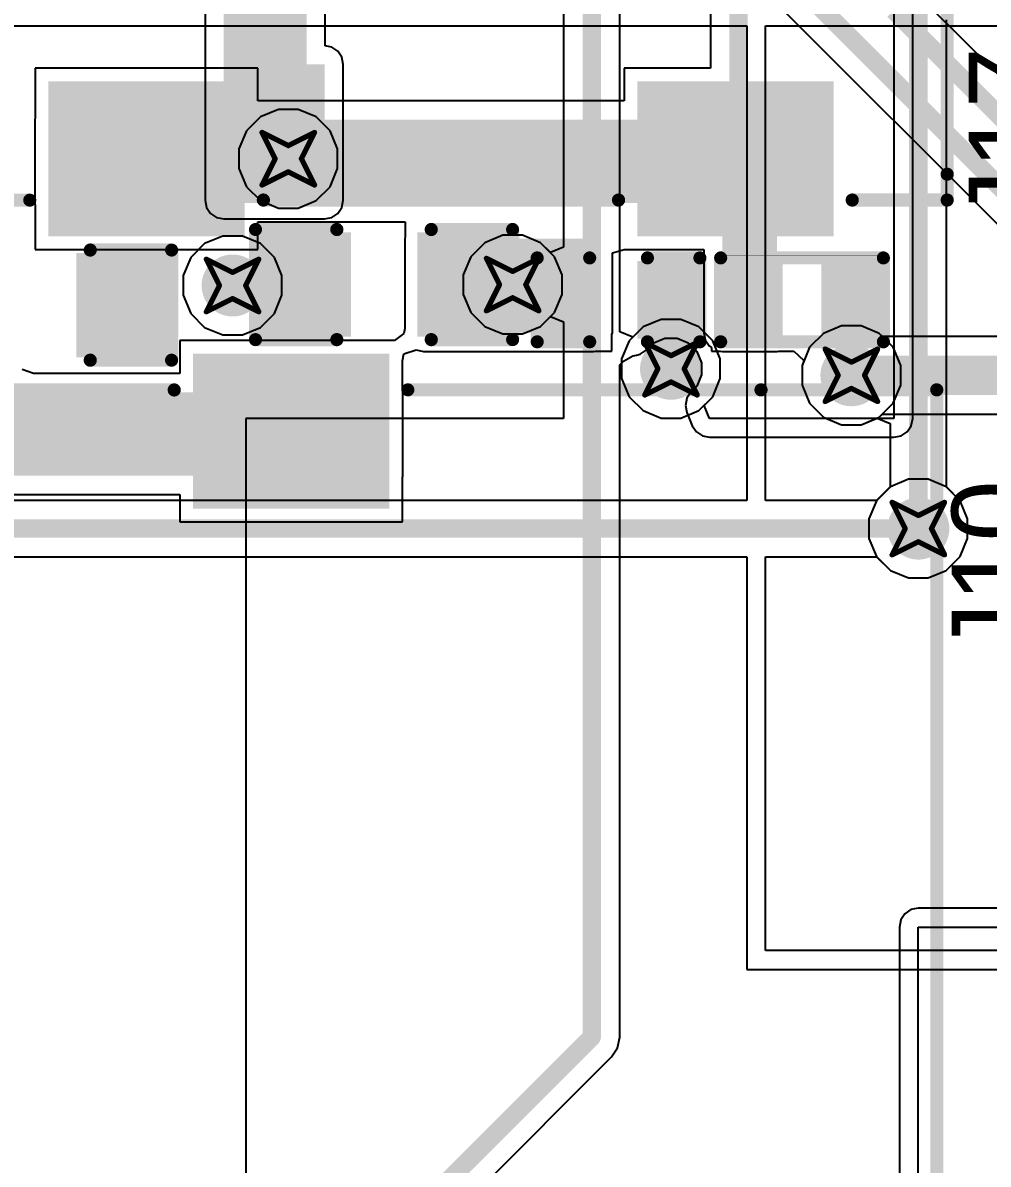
# Model space of a CAD drawing. Header units: inches. Extents: x -3 to 289, y -11 to 89.
# Drawn here: x 51.33 to 60.68, y 8.14 to 19.19 of the extents above; entities that cross this region are included whole.
import ezdxf

# ---------------------------------------------------------------- set-up
doc = ezdxf.new("R2010")
doc.units = ezdxf.units.IN
for name, color, linetype in [('Bottom Layer', 5, 'Continuous'), ('Drill Drawing', 1, 'Continuous'), ('Layer 1', 16, 'Continuous'), ('Layer 2', 76, 'Continuous'), ('Top Layer', 1, 'Continuous'), ('Top Overlay', 2, 'Continuous'), ('Top Paste', 8, 'Continuous'), ('Top Solder', 216, 'Continuous'), ('Via Holes', 16, 'Continuous')]:
    doc.layers.add(name, color=color, linetype=linetype)
doc.styles.add('Arial', font='', dxfattribs={"height": 0.2})
doc.styles.get('Arial').set_extended_font_data('Arial')

# ---------------------------------------------------------------- blocks, each defined once
blk = doc.blocks.new('693071010811_2')
at = {"layer": 'Top Layer'}
for points in [[(-5.875, 7.725), (-4.075, 7.725), (-4.075, 6.325), (-5.875, 6.325)], [(-0.175, 7.725), (1.625, 7.725), (1.625, 6.325), (-0.175, 6.325)]]:
    blk.add_hatch(color=1, dxfattribs=at).paths.add_polyline_path(points)
at = {"layer": 'Top Paste'}
for points in [[(-5.875, 7.725), (-4.075, 7.725), (-4.075, 6.325), (-5.875, 6.325)], [(-0.175, 7.725), (1.625, 7.725), (1.625, 6.325), (-0.175, 6.325)]]:
    blk.add_hatch(color=8, dxfattribs=at).paths.add_polyline_path(points)
at = {"layer": 'Top Solder'}
for points in [[(-5.925, 7.775), (-4.025, 7.775), (-4.025, 6.275), (-5.925, 6.275)], [(-0.225, 7.775), (1.675, 7.775), (1.675, 6.275), (-0.225, 6.275)]]:
    blk.add_hatch(color=216, dxfattribs=at).paths.add_polyline_path(points)
at = {"layer": 'Top Overlay'}
for points in [[(-7.025, 7.425, 0.127, 0.127, 0), (-7.025, 7.175, 0.127, 0.127, 0)], [(-6.106, 7.425, 0.127, 0.127, 0), (-7.025, 7.425, 0.127, 0.127, 0)], [(-0.406, 7.425, 0.127, 0.127, 0), (-3.844, 7.425, 0.127, 0.127, 0)], [(5.274, 7.426, 0.127, 0.127, 0), (1.855, 7.426, 0.127, 0.127, 0)], [(-7.025, 7.175, 0.127, 0.127, 0), (-7.025, -4.944, 0.127, 0.127, 0)]]:
    blk.add_lwpolyline(points, format="xyseb", dxfattribs=at)
for points in [[(-7.057, 7.425, 0.0635, 0.0635, 1), (-6.993, 7.425, 0.0635, 0.0635, 1)], [(-7.057, 7.425, 0.0635, 0.0635, 1), (-6.993, 7.425, 0.0635, 0.0635, 1)], [(-6.138, 7.425, 0.0635, 0.0635, 1), (-6.074, 7.425, 0.0635, 0.0635, 1)], [(-3.876, 7.425, 0.0635, 0.0635, 1), (-3.812, 7.425, 0.0635, 0.0635, 1)], [(-0.438, 7.425, 0.0635, 0.0635, 1), (-0.374, 7.425, 0.0635, 0.0635, 1)], [(1.824, 7.426, 0.0635, 0.0635, 1), (1.887, 7.426, 0.0635, 0.0635, 1)], [(-7.057, 7.175, 0.0635, 0.0635, 1), (-6.993, 7.175, 0.0635, 0.0635, 1)], [(-7.057, 7.175, 0.0635, 0.0635, 1), (-6.993, 7.175, 0.0635, 0.0635, 1)]]:
    blk.add_lwpolyline(points, format="xyseb", close=True, dxfattribs=at)
blk = doc.blocks.new('R___0402_18')
at = {"layer": 'Top Layer'}
for points in [[(-0.699, -0.318), (-0.699, 0.318), (-0.241, 0.318), (-0.241, -0.318)], [(0.241, -0.318), (0.241, 0.318), (0.699, 0.318), (0.699, -0.318)]]:
    blk.add_hatch(color=1, dxfattribs=at).paths.add_polyline_path(points)
at = {"layer": 'Top Paste'}
for points in [[(-0.699, -0.318), (-0.699, 0.318), (-0.241, 0.318), (-0.241, -0.318)], [(0.241, -0.318), (0.241, 0.318), (0.699, 0.318), (0.699, -0.318)]]:
    blk.add_hatch(color=8, dxfattribs=at).paths.add_polyline_path(points)
at = {"layer": 'Top Solder'}
for points in [[(-0.754, -0.373), (-0.754, 0.373), (-0.186, 0.373), (-0.186, -0.373)], [(0.186, -0.373), (0.186, 0.373), (0.754, 0.373), (0.754, -0.373)]]:
    blk.add_hatch(color=216, dxfattribs=at).paths.add_polyline_path(points)
at = {"layer": 'Top Overlay'}
for points in [[(-0.787, 0.406, 0.127, 0.127, 0), (-0.787, -0.406, 0.127, 0.127, 0)], [(0.787, 0.406, 0.127, 0.127, 0), (-0.787, 0.406, 0.127, 0.127, 0)], [(0.787, 0.406, 0.127, 0.127, 0), (0.787, -0.406, 0.127, 0.127, 0)], [(0.787, -0.406, 0.127, 0.127, 0), (-0.787, -0.406, 0.127, 0.127, 0)], [(0.813, -0.432, 0.00323, 0.00323, 0), (-0.813, -0.432, 0.00323, 0.00323, 0)]]:
    blk.add_lwpolyline(points, format="xyseb", dxfattribs=at)
for points in [[(-0.819, 0.406, 0.0635, 0.0635, 1), (-0.756, 0.406, 0.0635, 0.0635, 1)], [(-0.819, 0.406, 0.0635, 0.0635, 1), (-0.756, 0.406, 0.0635, 0.0635, 1)], [(0.756, 0.406, 0.0635, 0.0635, 1), (0.819, 0.406, 0.0635, 0.0635, 1)], [(0.756, 0.406, 0.0635, 0.0635, 1), (0.819, 0.406, 0.0635, 0.0635, 1)], [(-0.819, -0.406, 0.0635, 0.0635, 1), (-0.756, -0.406, 0.0635, 0.0635, 1)], [(-0.819, -0.406, 0.0635, 0.0635, 1), (-0.756, -0.406, 0.0635, 0.0635, 1)], [(-0.814, -0.432, 0.00161, 0.00161, 1), (-0.812, -0.432, 0.00161, 0.00161, 1)], [(0.756, -0.406, 0.0635, 0.0635, 1), (0.819, -0.406, 0.0635, 0.0635, 1)], [(0.756, -0.406, 0.0635, 0.0635, 1), (0.819, -0.406, 0.0635, 0.0635, 1)], [(0.812, -0.432, 0.00161, 0.00161, 1), (0.814, -0.432, 0.00161, 0.00161, 1)]]:
    blk.add_lwpolyline(points, format="xyseb", close=True, dxfattribs=at)
blk = doc.blocks.new('693071010811_81')
at = {"layer": 'Top Layer'}
blk.add_hatch(color=1, dxfattribs=at).paths.add_polyline_path([(-0.175, 7.725), (1.625, 7.725), (1.625, 6.325), (-0.175, 6.325)])
at = {"layer": 'Top Paste'}
blk.add_hatch(color=8, dxfattribs=at).paths.add_polyline_path([(-0.175, 7.725), (1.625, 7.725), (1.625, 6.325), (-0.175, 6.325)])
at = {"layer": 'Top Solder'}
blk.add_hatch(color=216, dxfattribs=at).paths.add_polyline_path([(-0.225, 7.775), (1.675, 7.775), (1.675, 6.275), (-0.225, 6.275)])
at = {"layer": 'Top Overlay'}
for points in [[(-3.844, 7.425, 0.127, 0.127, 0), (-0.406, 7.425, 0.127, 0.127, 0)], [(1.855, 7.426, 0.127, 0.127, 0), (5.274, 7.426, 0.127, 0.127, 0)], [(5.274, 7.426, 0.127, 0.127, 0), (6.975, 7.426, 0.127, 0.127, 0)], [(6.975, -5.844, 0.127, 0.127, 0), (6.975, 7.426, 0.127, 0.127, 0)]]:
    blk.add_lwpolyline(points, format="xyseb", dxfattribs=at)
for points in [[(-0.438, 7.425, 0.0635, 0.0635, 1), (-0.374, 7.425, 0.0635, 0.0635, 1)], [(1.824, 7.426, 0.0635, 0.0635, 1), (1.887, 7.426, 0.0635, 0.0635, 1)], [(5.242, 7.426, 0.0635, 0.0635, 1), (5.306, 7.426, 0.0635, 0.0635, 1)], [(5.242, 7.426, 0.0635, 0.0635, 1), (5.306, 7.426, 0.0635, 0.0635, 1)], [(6.943, 7.426, 0.0635, 0.0635, 1), (7.007, 7.426, 0.0635, 0.0635, 1)], [(6.943, 7.426, 0.0635, 0.0635, 1), (7.007, 7.426, 0.0635, 0.0635, 1)]]:
    blk.add_lwpolyline(points, format="xyseb", close=True, dxfattribs=at)
blk = doc.blocks.new('C___0603_95')
at = {"layer": 'Top Layer'}
for points in [[(-0.381, 0.445), (-0.381, -0.445), (-1.143, -0.445), (-1.143, 0.445)], [(1.143, 0.445), (1.143, -0.445), (0.381, -0.445), (0.381, 0.445)]]:
    blk.add_hatch(color=1, dxfattribs=at).paths.add_polyline_path(points)
at = {"layer": 'Top Paste'}
for points in [[(-0.381, 0.445), (-0.381, -0.445), (-1.143, -0.445), (-1.143, 0.445)], [(1.143, 0.445), (1.143, -0.445), (0.381, -0.445), (0.381, 0.445)]]:
    blk.add_hatch(color=8, dxfattribs=at).paths.add_polyline_path(points)
at = {"layer": 'Top Solder'}
for points in [[(-0.321, 0.504), (-0.321, -0.504), (-1.203, -0.504), (-1.203, 0.504)], [(1.203, 0.504), (1.203, -0.504), (0.321, -0.504), (0.321, 0.504)]]:
    blk.add_hatch(color=216, dxfattribs=at).paths.add_polyline_path(points)
at = {"layer": 'Top Overlay'}
for points in [[(-1.245, -0.533, 0.127, 0.127, 0), (-1.245, 0.533, 0.127, 0.127, 0)], [(-1.245, 0.533, 0.127, 0.127, 0), (-0.457, 0.533, 0.127, 0.127, 0)], [(0.457, 0.533, 0.127, 0.127, 0), (1.245, 0.533, 0.127, 0.127, 0)], [(1.245, -0.533, 0.127, 0.127, 0), (1.245, 0.533, 0.127, 0.127, 0)], [(-1.245, -0.533, 0.127, 0.127, 0), (-0.457, -0.533, 0.127, 0.127, 0)], [(0.457, -0.533, 0.127, 0.127, 0), (1.245, -0.533, 0.127, 0.127, 0)]]:
    blk.add_lwpolyline(points, format="xyseb", dxfattribs=at)
for points in [[(-1.276, 0.533, 0.0635, 0.0635, 1), (-1.213, 0.533, 0.0635, 0.0635, 1)], [(-1.276, 0.533, 0.0635, 0.0635, 1), (-1.213, 0.533, 0.0635, 0.0635, 1)], [(-0.489, 0.533, 0.0635, 0.0635, 1), (-0.425, 0.533, 0.0635, 0.0635, 1)], [(0.425, 0.533, 0.0635, 0.0635, 1), (0.489, 0.533, 0.0635, 0.0635, 1)], [(1.213, 0.533, 0.0635, 0.0635, 1), (1.276, 0.533, 0.0635, 0.0635, 1)], [(1.213, 0.533, 0.0635, 0.0635, 1), (1.276, 0.533, 0.0635, 0.0635, 1)], [(-1.276, -0.533, 0.0635, 0.0635, 1), (-1.213, -0.533, 0.0635, 0.0635, 1)], [(-1.276, -0.533, 0.0635, 0.0635, 1), (-1.213, -0.533, 0.0635, 0.0635, 1)], [(-0.489, -0.533, 0.0635, 0.0635, 1), (-0.425, -0.533, 0.0635, 0.0635, 1)], [(0.425, -0.533, 0.0635, 0.0635, 1), (0.489, -0.533, 0.0635, 0.0635, 1)], [(1.213, -0.533, 0.0635, 0.0635, 1), (1.276, -0.533, 0.0635, 0.0635, 1)], [(1.213, -0.533, 0.0635, 0.0635, 1), (1.276, -0.533, 0.0635, 0.0635, 1)]]:
    blk.add_lwpolyline(points, format="xyseb", close=True, dxfattribs=at)
blk = doc.blocks.new('____0402_97')
at = {"layer": 'Top Layer'}
for points in [[(-0.699, -0.318), (-0.699, 0.318), (-0.241, 0.318), (-0.241, -0.318)], [(0.241, -0.318), (0.241, 0.318), (0.699, 0.318), (0.699, -0.318)]]:
    blk.add_hatch(color=1, dxfattribs=at).paths.add_polyline_path(points)
at = {"layer": 'Top Paste'}
for points in [[(-0.699, -0.318), (-0.699, 0.318), (-0.241, 0.318), (-0.241, -0.318)], [(0.241, -0.318), (0.241, 0.318), (0.699, 0.318), (0.699, -0.318)]]:
    blk.add_hatch(color=8, dxfattribs=at).paths.add_polyline_path(points)
at = {"layer": 'Top Solder'}
for points in [[(-0.758, -0.377), (-0.758, 0.377), (-0.181, 0.377), (-0.181, -0.377)], [(0.181, -0.377), (0.181, 0.377), (0.758, 0.377), (0.758, -0.377)]]:
    blk.add_hatch(color=216, dxfattribs=at).paths.add_polyline_path(points)
at = {"layer": 'Top Overlay'}
for points in [[(-0.787, 0.406, 0.127, 0.127, 0), (-0.787, -0.406, 0.127, 0.127, 0)], [(-0.279, 0.406, 0.127, 0.127, 0), (-0.787, 0.406, 0.127, 0.127, 0)], [(0.787, 0.406, 0.127, 0.127, 0), (0.279, 0.406, 0.127, 0.127, 0)], [(0.787, 0.406, 0.127, 0.127, 0), (0.787, -0.406, 0.127, 0.127, 0)], [(-0.279, -0.406, 0.127, 0.127, 0), (-0.787, -0.406, 0.127, 0.127, 0)], [(0.787, -0.406, 0.127, 0.127, 0), (0.279, -0.406, 0.127, 0.127, 0)]]:
    blk.add_lwpolyline(points, format="xyseb", dxfattribs=at)
for points in [[(-0.819, 0.406, 0.0635, 0.0635, 1), (-0.756, 0.406, 0.0635, 0.0635, 1)], [(-0.819, 0.406, 0.0635, 0.0635, 1), (-0.756, 0.406, 0.0635, 0.0635, 1)], [(-0.311, 0.406, 0.0635, 0.0635, 1), (-0.248, 0.406, 0.0635, 0.0635, 1)], [(0.248, 0.406, 0.0635, 0.0635, 1), (0.311, 0.406, 0.0635, 0.0635, 1)], [(0.756, 0.406, 0.0635, 0.0635, 1), (0.819, 0.406, 0.0635, 0.0635, 1)], [(0.756, 0.406, 0.0635, 0.0635, 1), (0.819, 0.406, 0.0635, 0.0635, 1)], [(-0.819, -0.406, 0.0635, 0.0635, 1), (-0.756, -0.406, 0.0635, 0.0635, 1)], [(-0.819, -0.406, 0.0635, 0.0635, 1), (-0.756, -0.406, 0.0635, 0.0635, 1)], [(-0.311, -0.406, 0.0635, 0.0635, 1), (-0.248, -0.406, 0.0635, 0.0635, 1)], [(0.248, -0.406, 0.0635, 0.0635, 1), (0.311, -0.406, 0.0635, 0.0635, 1)], [(0.756, -0.406, 0.0635, 0.0635, 1), (0.819, -0.406, 0.0635, 0.0635, 1)], [(0.756, -0.406, 0.0635, 0.0635, 1), (0.819, -0.406, 0.0635, 0.0635, 1)]]:
    blk.add_lwpolyline(points, format="xyseb", close=True, dxfattribs=at)
blk = doc.blocks.new('C___0603_110')
at = {"layer": 'Top Layer'}
for points in [[(-0.381, 0.445), (-0.381, -0.445), (-1.143, -0.445), (-1.143, 0.445)], [(1.143, 0.445), (1.143, -0.445), (0.381, -0.445), (0.381, 0.445)]]:
    blk.add_hatch(color=1, dxfattribs=at).paths.add_polyline_path(points)
at = {"layer": 'Top Paste'}
for points in [[(-0.381, 0.445), (-0.381, -0.445), (-1.143, -0.445), (-1.143, 0.445)], [(1.143, 0.445), (1.143, -0.445), (0.381, -0.445), (0.381, 0.445)]]:
    blk.add_hatch(color=8, dxfattribs=at).paths.add_polyline_path(points)
at = {"layer": 'Top Solder'}
for points in [[(-0.321, 0.504), (-0.321, -0.504), (-1.203, -0.504), (-1.203, 0.504)], [(1.203, 0.504), (1.203, -0.504), (0.321, -0.504), (0.321, 0.504)]]:
    blk.add_hatch(color=216, dxfattribs=at).paths.add_polyline_path(points)
at = {"layer": 'Top Overlay'}
for points in [[(-1.245, 0.533, 0.127, 0.127, 0), (-1.245, -0.533, 0.127, 0.127, 0)], [(-0.457, 0.533, 0.127, 0.127, 0), (-1.245, 0.533, 0.127, 0.127, 0)], [(1.245, 0.533, 0.127, 0.127, 0), (0.457, 0.533, 0.127, 0.127, 0)], [(1.245, 0.533, 0.127, 0.127, 0), (1.245, -0.533, 0.127, 0.127, 0)], [(-0.457, -0.533, 0.127, 0.127, 0), (-1.245, -0.533, 0.127, 0.127, 0)], [(1.245, -0.533, 0.127, 0.127, 0), (0.457, -0.533, 0.127, 0.127, 0)]]:
    blk.add_lwpolyline(points, format="xyseb", dxfattribs=at)
for points in [[(-1.276, 0.533, 0.0635, 0.0635, 1), (-1.213, 0.533, 0.0635, 0.0635, 1)], [(-1.276, 0.533, 0.0635, 0.0635, 1), (-1.213, 0.533, 0.0635, 0.0635, 1)], [(-0.489, 0.533, 0.0635, 0.0635, 1), (-0.425, 0.533, 0.0635, 0.0635, 1)], [(0.425, 0.533, 0.0635, 0.0635, 1), (0.489, 0.533, 0.0635, 0.0635, 1)], [(1.213, 0.533, 0.0635, 0.0635, 1), (1.276, 0.533, 0.0635, 0.0635, 1)], [(1.213, 0.533, 0.0635, 0.0635, 1), (1.276, 0.533, 0.0635, 0.0635, 1)], [(-1.276, -0.533, 0.0635, 0.0635, 1), (-1.213, -0.533, 0.0635, 0.0635, 1)], [(-1.276, -0.533, 0.0635, 0.0635, 1), (-1.213, -0.533, 0.0635, 0.0635, 1)], [(-0.489, -0.533, 0.0635, 0.0635, 1), (-0.425, -0.533, 0.0635, 0.0635, 1)], [(0.425, -0.533, 0.0635, 0.0635, 1), (0.489, -0.533, 0.0635, 0.0635, 1)], [(1.213, -0.533, 0.0635, 0.0635, 1), (1.276, -0.533, 0.0635, 0.0635, 1)], [(1.213, -0.533, 0.0635, 0.0635, 1), (1.276, -0.533, 0.0635, 0.0635, 1)]]:
    blk.add_lwpolyline(points, format="xyseb", close=True, dxfattribs=at)

msp = doc.modelspace()

# ---------------------------------------------------------------- hatches: boundary and pattern name
at = {"layer": 'Bottom Layer'}
h = msp.add_hatch(color=5, dxfattribs=at)
edge = h.paths.add_edge_path()
edge.add_arc((53.901, 17.875), 0.3, 0, 360)
h = msp.add_hatch(color=5, dxfattribs=at)
edge = h.paths.add_edge_path()
edge.add_arc((53.362, 16.648), 0.3, 0, 360)
h = msp.add_hatch(color=5, dxfattribs=at)
edge = h.paths.add_edge_path()
edge.add_arc((56.073, 16.657), 0.3, 0, 360)
h = msp.add_hatch(color=5, dxfattribs=at)
edge = h.paths.add_edge_path()
edge.add_arc((57.606, 15.842), 0.3, 0, 360)
h = msp.add_hatch(color=5, dxfattribs=at)
edge = h.paths.add_edge_path()
edge.add_arc((59.352, 15.779), 0.3, 0, 360)
h = msp.add_hatch(color=5, dxfattribs=at)
edge = h.paths.add_edge_path()
edge.add_arc((60, 14.295), 0.3, 0, 360)
at = {"layer": 'Layer 1'}
h = msp.add_hatch(color=16, dxfattribs=at)
edge = h.paths.add_edge_path()
edge.add_arc((53.901, 17.875), 0.3, 0, 360)
h = msp.add_hatch(color=16, dxfattribs=at)
edge = h.paths.add_edge_path()
edge.add_arc((53.362, 16.648), 0.3, 0, 360)
h = msp.add_hatch(color=16, dxfattribs=at)
edge = h.paths.add_edge_path()
edge.add_arc((56.073, 16.657), 0.3, 0, 360)
h = msp.add_hatch(color=16, dxfattribs=at)
edge = h.paths.add_edge_path()
edge.add_arc((57.606, 15.842), 0.3, 0, 360)
h = msp.add_hatch(color=16, dxfattribs=at)
edge = h.paths.add_edge_path()
edge.add_arc((59.352, 15.779), 0.3, 0, 360)
h = msp.add_hatch(color=16, dxfattribs=at)
edge = h.paths.add_edge_path()
edge.add_arc((60, 14.295), 0.3, 0, 360)
at = {"layer": 'Layer 2'}
for points in [[(54.078, 31.369), (53.277, 31.369), (53.277, 17.475), (54.078, 17.475)], [(54.252, 18.788), (53.277, 18.788), (53.277, 17.474), (54.252, 17.474)]]:
    msp.add_hatch(color=76, dxfattribs=at).paths.add_polyline_path(points)
h = msp.add_hatch(color=76, dxfattribs=at)
edge = h.paths.add_edge_path()
edge.add_arc((53.901, 17.875), 0.3, 0, 360)
h = msp.add_hatch(color=76, dxfattribs=at)
edge = h.paths.add_edge_path()
edge.add_arc((53.362, 16.648), 0.3, 0, 360)
h = msp.add_hatch(color=76, dxfattribs=at)
edge = h.paths.add_edge_path()
edge.add_arc((56.073, 16.657), 0.3, 0, 360)
h = msp.add_hatch(color=76, dxfattribs=at)
edge = h.paths.add_edge_path()
edge.add_arc((57.606, 15.842), 0.3, 0, 360)
h = msp.add_hatch(color=76, dxfattribs=at)
edge = h.paths.add_edge_path()
edge.add_arc((59.352, 15.779), 0.3, 0, 360)
h = msp.add_hatch(color=76, dxfattribs=at)
edge = h.paths.add_edge_path()
edge.add_arc((60, 14.295), 0.3, 0, 360)
at = {"layer": 'Top Layer'}
for points in [[(51.629, 17.445), (59.129, 17.445), (59.129, 18.252), (51.629, 18.252)], [(58.103, 16.191), (58.633, 16.191), (58.633, 17.551), (58.103, 17.551)], [(55.209, 16.191), (56.857, 16.191), (56.857, 17.101), (55.209, 17.101)], [(47.328, 14.807), (54.828, 14.807), (54.828, 15.615), (47.328, 15.615)]]:
    msp.add_hatch(color=1, dxfattribs=at).paths.add_polyline_path(points)
h = msp.add_hatch(color=1, dxfattribs=at)
edge = h.paths.add_edge_path()
edge.add_arc((53.901, 17.875), 0.3, 0, 360)
h = msp.add_hatch(color=1, dxfattribs=at)
edge = h.paths.add_edge_path()
edge.add_arc((53.362, 16.648), 0.3, 0, 360)
h = msp.add_hatch(color=1, dxfattribs=at)
edge = h.paths.add_edge_path()
edge.add_arc((56.073, 16.657), 0.3, 0, 360)
h = msp.add_hatch(color=1, dxfattribs=at)
edge = h.paths.add_edge_path()
edge.add_arc((57.606, 15.842), 0.3, 0, 360)
h = msp.add_hatch(color=1, dxfattribs=at)
edge = h.paths.add_edge_path()
edge.add_arc((59.352, 15.779), 0.3, 0, 360)
h = msp.add_hatch(color=1, dxfattribs=at)
edge = h.paths.add_edge_path()
edge.add_arc((60, 14.295), 0.3, 0, 360)
at = {"layer": 'Via Holes'}
h = msp.add_hatch(color=7, dxfattribs=at)
edge = h.paths.add_edge_path()
edge.add_arc((53.901, 17.875), 0.15, 0, 360)
h = msp.add_hatch(color=7, dxfattribs=at)
edge = h.paths.add_edge_path()
edge.add_arc((53.362, 16.648), 0.15, 0, 360)
h = msp.add_hatch(color=7, dxfattribs=at)
edge = h.paths.add_edge_path()
edge.add_arc((56.073, 16.657), 0.15, 0, 360)
h = msp.add_hatch(color=7, dxfattribs=at)
edge = h.paths.add_edge_path()
edge.add_arc((57.606, 15.842), 0.15, 0, 360)
h = msp.add_hatch(color=7, dxfattribs=at)
edge = h.paths.add_edge_path()
edge.add_arc((59.352, 15.779), 0.15, 0, 360)
h = msp.add_hatch(color=7, dxfattribs=at)
edge = h.paths.add_edge_path()
edge.add_arc((60, 14.295), 0.15, 0, 360)

# ---------------------------------------------------------------- linework, layer by layer
at = {"layer": 'Bottom Layer'}
for p, q in [((24.074, 19.161), (58.339, 19.161)), ((58.339, 19.161), (58.339, 14.566)), ((58.52, 14.566), (58.52, 19.161)), ((58.52, 19.161), (64.548, 19.161)), ((53.806, 18.353), (53.631, 18.28)), ((53.996, 18.353), (53.806, 18.353)), ((54.172, 18.28), (53.996, 18.353)), ((53.631, 18.28), (53.496, 18.145)), ((54.306, 18.145), (54.172, 18.28)), ((53.496, 18.145), (53.423, 17.97)), ((54.379, 17.97), (54.306, 18.145)), ((53.423, 17.97), (53.423, 17.78)), ((54.379, 17.78), (54.379, 17.97)), ((53.423, 17.78), (53.496, 17.604)), ((54.306, 17.604), (54.379, 17.78)), ((53.496, 17.604), (53.631, 17.47)), ((54.172, 17.47), (54.306, 17.604)), ((53.631, 17.47), (53.806, 17.397)), ((53.996, 17.397), (54.172, 17.47)), ((53.806, 17.397), (53.996, 17.397)), ((53.267, 17.126), (53.091, 17.054)), ((53.457, 17.126), (53.267, 17.126)), ((53.632, 17.054), (53.457, 17.126)), ((53.091, 17.054), (52.957, 16.919)), ((53.767, 16.919), (53.632, 17.054)), ((52.957, 16.919), (52.884, 16.744)), ((53.839, 16.744), (53.767, 16.919)), ((52.884, 16.744), (52.884, 16.553)), ((53.839, 16.553), (53.839, 16.744)), ((52.884, 16.553), (52.957, 16.378)), ((53.767, 16.378), (53.839, 16.553)), ((52.957, 16.378), (53.091, 16.243)), ((53.632, 16.243), (53.767, 16.378)), ((53.091, 16.243), (53.267, 16.171)), ((53.457, 16.171), (53.632, 16.243)), ((57.335, 16.247), (57.2, 16.113)), ((57.51, 16.32), (57.335, 16.247)), ((57.701, 16.32), (57.51, 16.32)), ((57.876, 16.247), (57.701, 16.32)), ((58.011, 16.113), (57.876, 16.247)), ((59.257, 16.257), (59.081, 16.184)), ((59.447, 16.257), (59.257, 16.257)), ((59.622, 16.184), (59.447, 16.257)), ((53.267, 16.171), (53.457, 16.171)), ((59.081, 16.184), (58.947, 16.05)), ((59.652, 16.154), (59.622, 16.184)), ((62.207, 16.154), (59.652, 16.154)), ((57.2, 16.113), (57.128, 15.937)), ((58.083, 15.937), (58.011, 16.113)), ((58.947, 16.05), (58.874, 15.874)), ((57.128, 15.937), (57.128, 15.747)), ((58.083, 15.747), (58.083, 15.937)), ((58.874, 15.874), (58.874, 15.684)), ((57.128, 15.747), (57.2, 15.572)), ((58.011, 15.572), (58.083, 15.747)), ((58.874, 15.684), (58.947, 15.508)), ((57.2, 15.572), (57.335, 15.437)), ((57.876, 15.437), (58.011, 15.572)), ((58.947, 15.508), (59.081, 15.374)), ((57.335, 15.437), (57.51, 15.364)), ((57.51, 15.364), (57.701, 15.364)), ((57.701, 15.364), (57.876, 15.437)), ((59.081, 15.374), (59.257, 15.301)), ((59.447, 15.301), (59.622, 15.374)), ((59.622, 15.374), (59.652, 15.403)), ((59.652, 15.403), (62.051, 15.403)), ((59.257, 15.301), (59.447, 15.301)), ((59.729, 14.7), (59.596, 14.566)), ((59.904, 14.772), (59.729, 14.7)), ((60.095, 14.772), (59.904, 14.772)), ((60.27, 14.7), (60.095, 14.772)), ((60.405, 14.565), (60.27, 14.7)), ((58.339, 14.566), (35.378, 14.566)), ((59.596, 14.566), (58.52, 14.566)), ((60.477, 14.39), (60.405, 14.565)), ((60.477, 14.199), (60.477, 14.39)), ((60.405, 14.024), (60.477, 14.199)), ((35.266, 14.023), (58.339, 14.023)), ((58.339, 14.023), (58.339, 10.029)), ((58.52, 10.211), (58.52, 14.023)), ((58.52, 14.023), (59.596, 14.023)), ((59.596, 14.023), (59.729, 13.889)), ((60.27, 13.889), (60.405, 14.024)), ((59.729, 13.889), (59.904, 13.817)), ((59.904, 13.817), (60.095, 13.817)), ((60.095, 13.817), (60.27, 13.889)), ((63.662, 10.211), (58.52, 10.211)), ((58.339, 10.029), (63.662, 10.029))]:
    msp.add_line(p, q, dxfattribs=at)
for points in [[(59.352, 15.779, 0.381, 0.381, 0), (62.207, 15.779, 0.381, 0.381, 0)], [(35.266, 14.295, 0.178, 0.178, 0), (60, 14.295, 0.178, 0.178, 0)]]:
    msp.add_lwpolyline(points, format="xyseb", dxfattribs=at)
for points in [[(59.256, 15.779, 0.191, 0.191, 1), (59.447, 15.779, 0.191, 0.191, 1)], [(59.955, 14.295, 0.0889, 0.0889, 1), (60.044, 14.295, 0.0889, 0.0889, 1)]]:
    msp.add_lwpolyline(points, format="xyseb", close=True, dxfattribs=at)
at = {"layer": 'Drill Drawing'}
for points in [[(53.647, 18.129, 0.0508, 0.0508, 0), (53.901, 18.002, 0.0508, 0.0508, 0)], [(53.647, 18.129, 0.0508, 0.0508, 0), (53.774, 17.875, 0.0508, 0.0508, 0)], [(53.901, 18.002, 0.0508, 0.0508, 0), (54.155, 18.129, 0.0508, 0.0508, 0)], [(54.028, 17.875, 0.0508, 0.0508, 0), (54.155, 18.129, 0.0508, 0.0508, 0)], [(53.647, 17.621, 0.0508, 0.0508, 0), (53.774, 17.875, 0.0508, 0.0508, 0)], [(54.028, 17.875, 0.0508, 0.0508, 0), (54.155, 17.621, 0.0508, 0.0508, 0)], [(53.647, 17.621, 0.0508, 0.0508, 0), (53.901, 17.748, 0.0508, 0.0508, 0)], [(53.901, 17.748, 0.0508, 0.0508, 0), (54.155, 17.621, 0.0508, 0.0508, 0)], [(53.108, 16.902, 0.0508, 0.0508, 0), (53.362, 16.775, 0.0508, 0.0508, 0)], [(53.108, 16.902, 0.0508, 0.0508, 0), (53.235, 16.648, 0.0508, 0.0508, 0)], [(53.362, 16.775, 0.0508, 0.0508, 0), (53.616, 16.902, 0.0508, 0.0508, 0)], [(53.489, 16.648, 0.0508, 0.0508, 0), (53.616, 16.902, 0.0508, 0.0508, 0)], [(55.819, 16.911, 0.0508, 0.0508, 0), (56.073, 16.784, 0.0508, 0.0508, 0)], [(55.819, 16.911, 0.0508, 0.0508, 0), (55.946, 16.657, 0.0508, 0.0508, 0)], [(56.073, 16.784, 0.0508, 0.0508, 0), (56.327, 16.911, 0.0508, 0.0508, 0)], [(56.2, 16.657, 0.0508, 0.0508, 0), (56.327, 16.911, 0.0508, 0.0508, 0)], [(55.819, 16.403, 0.0508, 0.0508, 0), (55.946, 16.657, 0.0508, 0.0508, 0)], [(56.2, 16.657, 0.0508, 0.0508, 0), (56.327, 16.403, 0.0508, 0.0508, 0)], [(53.108, 16.394, 0.0508, 0.0508, 0), (53.235, 16.648, 0.0508, 0.0508, 0)], [(53.489, 16.648, 0.0508, 0.0508, 0), (53.616, 16.394, 0.0508, 0.0508, 0)], [(53.108, 16.394, 0.0508, 0.0508, 0), (53.362, 16.521, 0.0508, 0.0508, 0)], [(53.362, 16.521, 0.0508, 0.0508, 0), (53.616, 16.394, 0.0508, 0.0508, 0)], [(55.819, 16.403, 0.0508, 0.0508, 0), (56.073, 16.53, 0.0508, 0.0508, 0)], [(56.073, 16.53, 0.0508, 0.0508, 0), (56.327, 16.403, 0.0508, 0.0508, 0)], [(57.352, 16.096, 0.0508, 0.0508, 0), (57.606, 15.969, 0.0508, 0.0508, 0)], [(57.352, 16.096, 0.0508, 0.0508, 0), (57.479, 15.842, 0.0508, 0.0508, 0)], [(57.606, 15.969, 0.0508, 0.0508, 0), (57.86, 16.096, 0.0508, 0.0508, 0)], [(57.733, 15.842, 0.0508, 0.0508, 0), (57.86, 16.096, 0.0508, 0.0508, 0)], [(59.098, 16.033, 0.0508, 0.0508, 0), (59.352, 15.906, 0.0508, 0.0508, 0)], [(59.098, 16.033, 0.0508, 0.0508, 0), (59.225, 15.779, 0.0508, 0.0508, 0)], [(59.352, 15.906, 0.0508, 0.0508, 0), (59.606, 16.033, 0.0508, 0.0508, 0)], [(59.479, 15.779, 0.0508, 0.0508, 0), (59.606, 16.033, 0.0508, 0.0508, 0)], [(57.352, 15.588, 0.0508, 0.0508, 0), (57.479, 15.842, 0.0508, 0.0508, 0)], [(57.733, 15.842, 0.0508, 0.0508, 0), (57.86, 15.588, 0.0508, 0.0508, 0)], [(59.098, 15.525, 0.0508, 0.0508, 0), (59.225, 15.779, 0.0508, 0.0508, 0)], [(59.479, 15.779, 0.0508, 0.0508, 0), (59.606, 15.525, 0.0508, 0.0508, 0)], [(57.352, 15.588, 0.0508, 0.0508, 0), (57.606, 15.715, 0.0508, 0.0508, 0)], [(57.606, 15.715, 0.0508, 0.0508, 0), (57.86, 15.588, 0.0508, 0.0508, 0)], [(59.098, 15.525, 0.0508, 0.0508, 0), (59.352, 15.652, 0.0508, 0.0508, 0)], [(59.352, 15.652, 0.0508, 0.0508, 0), (59.606, 15.525, 0.0508, 0.0508, 0)], [(59.746, 14.549, 0.0508, 0.0508, 0), (60, 14.422, 0.0508, 0.0508, 0)], [(59.746, 14.549, 0.0508, 0.0508, 0), (59.873, 14.295, 0.0508, 0.0508, 0)], [(60, 14.422, 0.0508, 0.0508, 0), (60.254, 14.549, 0.0508, 0.0508, 0)], [(60.127, 14.295, 0.0508, 0.0508, 0), (60.254, 14.549, 0.0508, 0.0508, 0)], [(59.746, 14.041, 0.0508, 0.0508, 0), (59.873, 14.295, 0.0508, 0.0508, 0)], [(60.127, 14.295, 0.0508, 0.0508, 0), (60.254, 14.041, 0.0508, 0.0508, 0)], [(59.746, 14.041, 0.0508, 0.0508, 0), (60, 14.168, 0.0508, 0.0508, 0)], [(60, 14.168, 0.0508, 0.0508, 0), (60.254, 14.041, 0.0508, 0.0508, 0)]]:
    msp.add_lwpolyline(points, format="xyseb", dxfattribs=at)
for points in [[(53.634, 18.129, 0.0254, 0.0254, 1), (53.66, 18.129, 0.0254, 0.0254, 1)], [(53.634, 18.129, 0.0254, 0.0254, 1), (53.66, 18.129, 0.0254, 0.0254, 1)], [(54.142, 18.129, 0.0254, 0.0254, 1), (54.168, 18.129, 0.0254, 0.0254, 1)], [(54.142, 18.129, 0.0254, 0.0254, 1), (54.168, 18.129, 0.0254, 0.0254, 1)], [(53.888, 18.002, 0.0254, 0.0254, 1), (53.914, 18.002, 0.0254, 0.0254, 1)], [(53.888, 18.002, 0.0254, 0.0254, 1), (53.914, 18.002, 0.0254, 0.0254, 1)], [(53.761, 17.875, 0.0254, 0.0254, 1), (53.787, 17.875, 0.0254, 0.0254, 1)], [(53.761, 17.875, 0.0254, 0.0254, 1), (53.787, 17.875, 0.0254, 0.0254, 1)], [(54.015, 17.875, 0.0254, 0.0254, 1), (54.041, 17.875, 0.0254, 0.0254, 1)], [(54.015, 17.875, 0.0254, 0.0254, 1), (54.041, 17.875, 0.0254, 0.0254, 1)], [(53.888, 17.748, 0.0254, 0.0254, 1), (53.914, 17.748, 0.0254, 0.0254, 1)], [(53.888, 17.748, 0.0254, 0.0254, 1), (53.914, 17.748, 0.0254, 0.0254, 1)], [(53.634, 17.621, 0.0254, 0.0254, 1), (53.66, 17.621, 0.0254, 0.0254, 1)], [(53.634, 17.621, 0.0254, 0.0254, 1), (53.66, 17.621, 0.0254, 0.0254, 1)], [(54.142, 17.621, 0.0254, 0.0254, 1), (54.168, 17.621, 0.0254, 0.0254, 1)], [(54.142, 17.621, 0.0254, 0.0254, 1), (54.168, 17.621, 0.0254, 0.0254, 1)], [(53.095, 16.902, 0.0254, 0.0254, 1), (53.12, 16.902, 0.0254, 0.0254, 1)], [(53.095, 16.902, 0.0254, 0.0254, 1), (53.12, 16.902, 0.0254, 0.0254, 1)], [(53.603, 16.902, 0.0254, 0.0254, 1), (53.628, 16.902, 0.0254, 0.0254, 1)], [(53.603, 16.902, 0.0254, 0.0254, 1), (53.628, 16.902, 0.0254, 0.0254, 1)], [(55.806, 16.911, 0.0254, 0.0254, 1), (55.831, 16.911, 0.0254, 0.0254, 1)], [(55.806, 16.911, 0.0254, 0.0254, 1), (55.831, 16.911, 0.0254, 0.0254, 1)], [(56.314, 16.911, 0.0254, 0.0254, 1), (56.339, 16.911, 0.0254, 0.0254, 1)], [(56.314, 16.911, 0.0254, 0.0254, 1), (56.339, 16.911, 0.0254, 0.0254, 1)], [(53.349, 16.775, 0.0254, 0.0254, 1), (53.374, 16.775, 0.0254, 0.0254, 1)], [(53.349, 16.775, 0.0254, 0.0254, 1), (53.374, 16.775, 0.0254, 0.0254, 1)], [(56.06, 16.784, 0.0254, 0.0254, 1), (56.085, 16.784, 0.0254, 0.0254, 1)], [(56.06, 16.784, 0.0254, 0.0254, 1), (56.085, 16.784, 0.0254, 0.0254, 1)], [(55.933, 16.657, 0.0254, 0.0254, 1), (55.958, 16.657, 0.0254, 0.0254, 1)], [(55.933, 16.657, 0.0254, 0.0254, 1), (55.958, 16.657, 0.0254, 0.0254, 1)], [(56.187, 16.657, 0.0254, 0.0254, 1), (56.212, 16.657, 0.0254, 0.0254, 1)], [(56.187, 16.657, 0.0254, 0.0254, 1), (56.212, 16.657, 0.0254, 0.0254, 1)], [(53.222, 16.648, 0.0254, 0.0254, 1), (53.247, 16.648, 0.0254, 0.0254, 1)], [(53.222, 16.648, 0.0254, 0.0254, 1), (53.247, 16.648, 0.0254, 0.0254, 1)], [(53.476, 16.648, 0.0254, 0.0254, 1), (53.501, 16.648, 0.0254, 0.0254, 1)], [(53.476, 16.648, 0.0254, 0.0254, 1), (53.501, 16.648, 0.0254, 0.0254, 1)], [(53.349, 16.521, 0.0254, 0.0254, 1), (53.374, 16.521, 0.0254, 0.0254, 1)], [(53.349, 16.521, 0.0254, 0.0254, 1), (53.374, 16.521, 0.0254, 0.0254, 1)], [(56.06, 16.53, 0.0254, 0.0254, 1), (56.085, 16.53, 0.0254, 0.0254, 1)], [(56.06, 16.53, 0.0254, 0.0254, 1), (56.085, 16.53, 0.0254, 0.0254, 1)], [(53.095, 16.394, 0.0254, 0.0254, 1), (53.12, 16.394, 0.0254, 0.0254, 1)], [(53.095, 16.394, 0.0254, 0.0254, 1), (53.12, 16.394, 0.0254, 0.0254, 1)], [(53.603, 16.394, 0.0254, 0.0254, 1), (53.628, 16.394, 0.0254, 0.0254, 1)], [(53.603, 16.394, 0.0254, 0.0254, 1), (53.628, 16.394, 0.0254, 0.0254, 1)], [(55.806, 16.403, 0.0254, 0.0254, 1), (55.831, 16.403, 0.0254, 0.0254, 1)], [(55.806, 16.403, 0.0254, 0.0254, 1), (55.831, 16.403, 0.0254, 0.0254, 1)], [(56.314, 16.403, 0.0254, 0.0254, 1), (56.339, 16.403, 0.0254, 0.0254, 1)], [(56.314, 16.403, 0.0254, 0.0254, 1), (56.339, 16.403, 0.0254, 0.0254, 1)], [(57.339, 16.096, 0.0254, 0.0254, 1), (57.364, 16.096, 0.0254, 0.0254, 1)], [(57.339, 16.096, 0.0254, 0.0254, 1), (57.364, 16.096, 0.0254, 0.0254, 1)], [(57.847, 16.096, 0.0254, 0.0254, 1), (57.872, 16.096, 0.0254, 0.0254, 1)], [(57.847, 16.096, 0.0254, 0.0254, 1), (57.872, 16.096, 0.0254, 0.0254, 1)], [(59.085, 16.033, 0.0254, 0.0254, 1), (59.11, 16.033, 0.0254, 0.0254, 1)], [(59.085, 16.033, 0.0254, 0.0254, 1), (59.11, 16.033, 0.0254, 0.0254, 1)], [(59.593, 16.033, 0.0254, 0.0254, 1), (59.618, 16.033, 0.0254, 0.0254, 1)], [(59.593, 16.033, 0.0254, 0.0254, 1), (59.618, 16.033, 0.0254, 0.0254, 1)], [(57.593, 15.969, 0.0254, 0.0254, 1), (57.618, 15.969, 0.0254, 0.0254, 1)], [(57.593, 15.969, 0.0254, 0.0254, 1), (57.618, 15.969, 0.0254, 0.0254, 1)], [(59.339, 15.906, 0.0254, 0.0254, 1), (59.364, 15.906, 0.0254, 0.0254, 1)], [(59.339, 15.906, 0.0254, 0.0254, 1), (59.364, 15.906, 0.0254, 0.0254, 1)], [(57.466, 15.842, 0.0254, 0.0254, 1), (57.491, 15.842, 0.0254, 0.0254, 1)], [(57.466, 15.842, 0.0254, 0.0254, 1), (57.491, 15.842, 0.0254, 0.0254, 1)], [(57.72, 15.842, 0.0254, 0.0254, 1), (57.745, 15.842, 0.0254, 0.0254, 1)], [(57.72, 15.842, 0.0254, 0.0254, 1), (57.745, 15.842, 0.0254, 0.0254, 1)], [(59.212, 15.779, 0.0254, 0.0254, 1), (59.237, 15.779, 0.0254, 0.0254, 1)], [(59.212, 15.779, 0.0254, 0.0254, 1), (59.237, 15.779, 0.0254, 0.0254, 1)], [(59.466, 15.779, 0.0254, 0.0254, 1), (59.491, 15.779, 0.0254, 0.0254, 1)], [(59.466, 15.779, 0.0254, 0.0254, 1), (59.491, 15.779, 0.0254, 0.0254, 1)], [(57.593, 15.715, 0.0254, 0.0254, 1), (57.618, 15.715, 0.0254, 0.0254, 1)], [(57.593, 15.715, 0.0254, 0.0254, 1), (57.618, 15.715, 0.0254, 0.0254, 1)], [(57.339, 15.588, 0.0254, 0.0254, 1), (57.364, 15.588, 0.0254, 0.0254, 1)], [(57.339, 15.588, 0.0254, 0.0254, 1), (57.364, 15.588, 0.0254, 0.0254, 1)], [(57.847, 15.588, 0.0254, 0.0254, 1), (57.872, 15.588, 0.0254, 0.0254, 1)], [(57.847, 15.588, 0.0254, 0.0254, 1), (57.872, 15.588, 0.0254, 0.0254, 1)], [(59.339, 15.652, 0.0254, 0.0254, 1), (59.364, 15.652, 0.0254, 0.0254, 1)], [(59.339, 15.652, 0.0254, 0.0254, 1), (59.364, 15.652, 0.0254, 0.0254, 1)], [(59.085, 15.525, 0.0254, 0.0254, 1), (59.11, 15.525, 0.0254, 0.0254, 1)], [(59.085, 15.525, 0.0254, 0.0254, 1), (59.11, 15.525, 0.0254, 0.0254, 1)], [(59.593, 15.525, 0.0254, 0.0254, 1), (59.618, 15.525, 0.0254, 0.0254, 1)], [(59.593, 15.525, 0.0254, 0.0254, 1), (59.618, 15.525, 0.0254, 0.0254, 1)], [(59.733, 14.549, 0.0254, 0.0254, 1), (59.758, 14.549, 0.0254, 0.0254, 1)], [(59.733, 14.549, 0.0254, 0.0254, 1), (59.758, 14.549, 0.0254, 0.0254, 1)], [(60.241, 14.549, 0.0254, 0.0254, 1), (60.266, 14.549, 0.0254, 0.0254, 1)], [(60.241, 14.549, 0.0254, 0.0254, 1), (60.266, 14.549, 0.0254, 0.0254, 1)], [(59.987, 14.422, 0.0254, 0.0254, 1), (60.012, 14.422, 0.0254, 0.0254, 1)], [(59.987, 14.422, 0.0254, 0.0254, 1), (60.012, 14.422, 0.0254, 0.0254, 1)], [(59.86, 14.295, 0.0254, 0.0254, 1), (59.885, 14.295, 0.0254, 0.0254, 1)], [(59.86, 14.295, 0.0254, 0.0254, 1), (59.885, 14.295, 0.0254, 0.0254, 1)], [(60.114, 14.295, 0.0254, 0.0254, 1), (60.139, 14.295, 0.0254, 0.0254, 1)], [(60.114, 14.295, 0.0254, 0.0254, 1), (60.139, 14.295, 0.0254, 0.0254, 1)], [(59.987, 14.168, 0.0254, 0.0254, 1), (60.012, 14.168, 0.0254, 0.0254, 1)], [(59.987, 14.168, 0.0254, 0.0254, 1), (60.012, 14.168, 0.0254, 0.0254, 1)], [(59.733, 14.041, 0.0254, 0.0254, 1), (59.758, 14.041, 0.0254, 0.0254, 1)], [(59.733, 14.041, 0.0254, 0.0254, 1), (59.758, 14.041, 0.0254, 0.0254, 1)], [(60.241, 14.041, 0.0254, 0.0254, 1), (60.266, 14.041, 0.0254, 0.0254, 1)], [(60.241, 14.041, 0.0254, 0.0254, 1), (60.266, 14.041, 0.0254, 0.0254, 1)]]:
    msp.add_lwpolyline(points, format="xyseb", close=True, dxfattribs=at)
at = {"layer": 'Layer 1'}
for p, q in [((57.426, 20.579), (68.567, 9.438)), ((63.164, 16.296), (60.036, 19.424)), ((53.806, 18.353), (53.631, 18.28)), ((53.996, 18.353), (53.806, 18.353)), ((54.172, 18.28), (53.996, 18.353)), ((53.631, 18.28), (53.496, 18.145)), ((54.306, 18.145), (54.172, 18.28)), ((53.496, 18.145), (53.423, 17.97)), ((54.379, 17.97), (54.306, 18.145)), ((53.423, 17.97), (53.423, 17.78)), ((54.379, 17.78), (54.379, 17.97)), ((53.423, 17.78), (53.496, 17.604)), ((54.306, 17.604), (54.379, 17.78)), ((53.496, 17.604), (53.631, 17.47)), ((54.172, 17.47), (54.306, 17.604)), ((53.631, 17.47), (53.806, 17.397)), ((53.996, 17.397), (54.172, 17.47)), ((53.806, 17.397), (53.996, 17.397)), ((55.978, 17.134), (55.802, 17.062)), ((56.168, 17.134), (55.978, 17.134)), ((56.343, 17.062), (56.168, 17.134)), ((55.802, 17.062), (55.668, 16.927)), ((56.478, 16.927), (56.343, 17.062)), ((55.668, 16.927), (55.595, 16.752)), ((56.551, 16.752), (56.478, 16.927)), ((55.595, 16.752), (55.595, 16.562)), ((56.551, 16.562), (56.551, 16.752)), ((55.595, 16.562), (55.668, 16.386)), ((56.478, 16.386), (56.551, 16.562)), ((55.668, 16.386), (55.802, 16.251)), ((56.343, 16.251), (56.478, 16.386)), ((55.802, 16.251), (55.978, 16.179)), ((56.168, 16.179), (56.343, 16.251)), ((59.257, 16.257), (59.081, 16.184)), ((59.447, 16.257), (59.257, 16.257)), ((59.622, 16.184), (59.447, 16.257)), ((55.978, 16.179), (56.168, 16.179)), ((59.081, 16.184), (58.947, 16.05)), ((59.757, 16.05), (59.622, 16.184)), ((58.947, 16.05), (58.874, 15.874)), ((59.829, 15.874), (59.757, 16.05)), ((58.874, 15.874), (58.874, 15.684)), ((59.829, 15.684), (59.829, 15.874)), ((58.874, 15.684), (58.947, 15.508)), ((59.757, 15.508), (59.829, 15.684)), ((58.947, 15.508), (59.081, 15.374)), ((59.622, 15.374), (59.757, 15.508)), ((59.081, 15.374), (59.257, 15.301)), ((59.447, 15.301), (59.622, 15.374)), ((59.257, 15.301), (59.447, 15.301)), ((59.729, 14.7), (59.594, 14.565)), ((59.904, 14.772), (59.729, 14.7)), ((60.095, 14.772), (59.904, 14.772)), ((60.27, 14.7), (60.095, 14.772)), ((60.405, 14.565), (60.27, 14.7)), ((59.594, 14.565), (59.522, 14.39)), ((60.477, 14.39), (60.405, 14.565)), ((59.522, 14.39), (59.522, 14.199)), ((60.477, 14.199), (60.477, 14.39)), ((59.522, 14.199), (59.594, 14.024)), ((60.405, 14.024), (60.477, 14.199)), ((59.594, 14.024), (59.729, 13.889)), ((60.27, 13.889), (60.405, 14.024)), ((59.729, 13.889), (59.904, 13.817)), ((59.904, 13.817), (60.095, 13.817)), ((60.095, 13.817), (60.27, 13.889))]:
    msp.add_line(p, q, dxfattribs=at)
for points in [[(57.619, 20.771, 0.178, 0.178, 0), (72.655, 5.735, 0.178, 0.178, 0)], [(59.764, 19.311, 0.178, 0.178, 0), (72.629, 6.446, 0.178, 0.178, 0)]]:
    msp.add_lwpolyline(points, format="xyseb", dxfattribs=at)
at = {"layer": 'Layer 2'}
for p, q in [((54.259, 18.968), (54.259, 26.696)), ((56.566, 23.21), (56.566, 17.018)), ((53.095, 21.669), (53.095, 18.788)), ((57.11, 16.201), (57.11, 21.117)), ((59.764, 19.738), (59.764, 15.361)), ((59.945, 15.361), (59.945, 19.738)), ((54.321, 18.956), (54.259, 18.968)), ((54.38, 18.916), (54.321, 18.956)), ((54.419, 18.858), (54.38, 18.916)), ((53.095, 18.788), (53.095, 17.474)), ((54.433, 18.788), (54.419, 18.858)), ((54.433, 17.474), (54.433, 18.788)), ((53.095, 17.474), (53.109, 17.404)), ((54.419, 17.404), (54.433, 17.474)), ((53.109, 17.404), (53.148, 17.346)), ((53.148, 17.346), (53.207, 17.306)), ((54.321, 17.306), (54.38, 17.346)), ((54.38, 17.346), (54.419, 17.404)), ((53.207, 17.306), (53.277, 17.292)), ((53.277, 17.292), (54.252, 17.292)), ((54.252, 17.292), (54.321, 17.306)), ((53.267, 17.126), (53.091, 17.054)), ((53.457, 17.126), (53.267, 17.126)), ((53.632, 17.054), (53.457, 17.126)), ((55.978, 17.134), (55.802, 17.062)), ((56.168, 17.134), (55.978, 17.134)), ((56.343, 17.062), (56.168, 17.134)), ((53.091, 17.054), (52.957, 16.919)), ((53.767, 16.919), (53.632, 17.054)), ((55.802, 17.062), (55.668, 16.927)), ((56.439, 16.966), (56.343, 17.062)), ((56.566, 17.018), (56.439, 16.966)), ((52.957, 16.919), (52.884, 16.744)), ((53.839, 16.744), (53.767, 16.919)), ((55.668, 16.927), (55.595, 16.752)), ((52.884, 16.744), (52.884, 16.553)), ((53.839, 16.553), (53.839, 16.744)), ((55.595, 16.752), (55.595, 16.562)), ((52.884, 16.553), (52.957, 16.378)), ((53.767, 16.378), (53.839, 16.553)), ((55.595, 16.562), (55.668, 16.386)), ((52.957, 16.378), (53.091, 16.243)), ((53.632, 16.243), (53.767, 16.378)), ((55.668, 16.386), (55.802, 16.251)), ((53.091, 16.243), (53.267, 16.171)), ((53.457, 16.171), (53.632, 16.243)), ((55.802, 16.251), (55.978, 16.179)), ((56.168, 16.179), (56.343, 16.251)), ((56.343, 16.251), (56.439, 16.347)), ((56.439, 16.347), (56.566, 16.295)), ((56.566, 16.295), (56.566, 15.361)), ((57.335, 16.247), (57.237, 16.149)), ((57.51, 16.32), (57.335, 16.247)), ((57.701, 16.32), (57.51, 16.32)), ((57.876, 16.247), (57.701, 16.32)), ((58.011, 16.113), (57.876, 16.247)), ((53.267, 16.171), (53.457, 16.171)), ((55.978, 16.179), (56.168, 16.179)), ((57.237, 16.149), (57.11, 16.201)), ((57.438, 16.094), (57.547, 16.139)), ((57.547, 16.139), (57.664, 16.139)), ((57.664, 16.139), (57.773, 16.094)), ((57.336, 16.002), (57.365, 16.021)), ((57.365, 16.021), (57.438, 16.094)), ((57.773, 16.094), (57.857, 16.01)), ((58.083, 15.937), (58.011, 16.113)), ((57.11, 15.88), (57.146, 15.916)), ((57.146, 15.916), (57.237, 15.968)), ((57.237, 15.968), (57.238, 15.968)), ((57.238, 15.968), (57.272, 15.975)), ((57.238, 15.968), (57.238, 15.968)), ((57.272, 15.975), (57.306, 15.982)), ((57.306, 15.982), (57.307, 15.982)), ((57.307, 15.982), (57.336, 16.002)), ((57.307, 15.982), (57.307, 15.982)), ((57.857, 16.01), (57.902, 15.901)), ((58.083, 15.747), (58.083, 15.937)), ((57.11, 9.374), (57.11, 15.88)), ((57.902, 15.901), (57.902, 15.783)), ((57.902, 15.783), (57.857, 15.674)), ((58.011, 15.572), (58.083, 15.747)), ((57.798, 15.616), (57.759, 15.557)), ((57.857, 15.674), (57.798, 15.616)), ((57.759, 15.557), (57.745, 15.488)), ((57.745, 15.488), (57.759, 15.418)), ((57.927, 15.488), (58.011, 15.572)), ((57.979, 15.361), (57.927, 15.488)), ((56.566, 15.361), (53.49, 15.361)), ((53.49, 15.361), (53.49, 5.182)), ((57.759, 15.418), (57.812, 15.291)), ((59.764, 15.361), (57.979, 15.361)), ((59.931, 15.291), (59.945, 15.361)), ((57.812, 15.291), (57.851, 15.232)), ((59.892, 15.232), (59.931, 15.291)), ((57.851, 15.232), (57.91, 15.193)), ((57.91, 15.193), (57.979, 15.179)), ((57.979, 15.179), (59.764, 15.179)), ((59.764, 15.179), (59.833, 15.193)), ((59.833, 15.193), (59.892, 15.232)), ((59.729, 14.7), (59.594, 14.565)), ((59.904, 14.772), (59.729, 14.7)), ((60.095, 14.772), (59.904, 14.772)), ((60.27, 14.7), (60.095, 14.772)), ((60.405, 14.565), (60.27, 14.7)), ((59.594, 14.565), (59.522, 14.39)), ((60.477, 14.39), (60.405, 14.565)), ((59.522, 14.39), (59.522, 14.199)), ((60.477, 14.199), (60.477, 14.39)), ((59.522, 14.199), (59.594, 14.024)), ((60.405, 14.024), (60.477, 14.199)), ((59.594, 14.024), (59.729, 13.889)), ((60.27, 13.889), (60.405, 14.024)), ((59.729, 13.889), (59.904, 13.817)), ((59.904, 13.817), (60.095, 13.817)), ((60.095, 13.817), (60.27, 13.889)), ((59.928, 10.607), (59.869, 10.567)), ((59.997, 10.621), (59.928, 10.607)), ((60.891, 10.621), (59.997, 10.621)), ((59.83, 10.509), (59.816, 10.439)), ((59.869, 10.567), (59.83, 10.509)), ((59.816, 10.439), (59.816, 5.363)), ((59.997, 5.182), (59.997, 10.439)), ((59.997, 10.439), (60.891, 10.439)), ((57.089, 9.27), (57.11, 9.374)), ((54.496, 6.647), (57.03, 9.182)), ((57.03, 9.182), (57.089, 9.27))]:
    msp.add_line(p, q, dxfattribs=at)
for points in [[(56.838, 9.374, 0.178, 0.178, 0), (56.838, 23.21, 0.178, 0.178, 0)], [(54.018, 6.554, 0.178, 0.178, 0), (56.838, 9.374, 0.178, 0.178, 0)]]:
    msp.add_lwpolyline(points, format="xyseb", dxfattribs=at)
msp.add_lwpolyline([(56.794, 9.374, 0.0889, 0.0889, 1), (56.883, 9.374, 0.0889, 0.0889, 1)], format="xyseb", close=True, dxfattribs=at)
msp.add_lwpolyline([(56.794, 9.374, 0.0889, 0.0889, 1), (56.883, 9.374, 0.0889, 0.0889, 1)], format="xyseb", close=True, dxfattribs=at)
at = {"layer": 'Top Layer'}
for p, q in [((57.988, 19.42), (57.988, 18.753)), ((60.271, 14.698), (60.271, 19.219)), ((53.607, 18.753), (51.451, 18.753)), ((51.451, 18.753), (51.451, 18.27)), ((53.607, 18.434), (53.607, 18.753)), ((57.988, 18.753), (57.151, 18.753)), ((57.151, 18.753), (57.151, 18.434)), ((57.151, 18.434), (53.607, 18.434)), ((51.451, 18.27), (51.448, 18.252)), ((51.448, 18.252), (51.448, 17.445)), ((51.448, 17.445), (51.451, 17.427)), ((51.451, 17.427), (51.451, 16.997)), ((53.607, 16.997), (53.607, 17.264)), ((53.607, 17.264), (55.031, 17.264)), ((55.031, 17.264), (55.031, 17.119)), ((55.031, 17.119), (55.028, 17.101)), ((55.028, 17.101), (55.028, 16.233)), ((51.451, 16.997), (53.607, 16.997)), ((57.038, 16.964), (57.151, 16.997)), ((57.038, 16.191), (57.038, 16.964)), ((57.151, 16.997), (57.151, 16.997)), ((57.151, 16.997), (57.922, 16.997)), ((57.922, 16.997), (57.922, 16.191)), ((55.019, 16.184), (54.93, 16.115)), ((55.028, 16.233), (55.019, 16.184)), ((57.034, 16.174), (57.038, 16.191)), ((57.034, 16.013), (57.034, 16.174)), ((57.922, 16.191), (57.935, 16.122)), ((54.93, 16.115), (52.85, 16.115)), ((52.85, 16.115), (52.85, 15.796)), ((55.021, 15.985), (55.14, 16.024)), ((55.14, 16.024), (55.209, 16.01)), ((57.935, 16.122), (57.975, 16.063)), ((57.975, 16.063), (57.998, 16.048)), ((57.998, 16.048), (57.998, 16.013)), ((55.006, 15.918), (55.021, 15.985)), ((55.006, 15.632), (55.006, 15.918)), ((55.209, 16.01), (56.857, 16.01)), ((56.857, 16.01), (56.874, 16.013)), ((56.874, 16.013), (57.034, 16.013)), ((57.998, 16.013), (58.085, 16.013)), ((58.085, 16.013), (58.103, 16.01)), ((58.103, 16.01), (58.633, 16.01)), ((58.633, 16.01), (58.65, 16.013)), ((58.65, 16.013), (58.794, 16.013)), ((58.794, 16.013), (58.887, 15.926)), ((58.888, 15.908), (58.874, 15.874)), ((58.887, 15.926), (58.888, 15.908)), ((51.435, 15.796), (51.324, 15.835)), ((58.874, 15.874), (58.874, 15.684)), ((52.85, 15.796), (51.435, 15.796)), ((55.009, 15.615), (55.006, 15.632)), ((55.009, 14.807), (55.009, 15.615)), ((58.874, 15.684), (58.947, 15.508)), ((58.947, 15.508), (59.081, 15.374)), ((59.081, 15.374), (59.257, 15.301)), ((59.447, 15.301), (59.601, 15.365)), ((59.601, 15.365), (59.728, 15.313)), ((59.257, 15.301), (59.447, 15.301)), ((59.728, 15.313), (59.728, 14.698)), ((55.006, 14.79), (55.009, 14.807)), ((55.006, 14.359), (55.006, 14.79)), ((59.728, 14.698), (59.594, 14.565)), ((60.405, 14.565), (60.271, 14.698)), ((49.306, 14.626), (52.85, 14.626)), ((52.85, 14.626), (52.85, 14.359)), ((59.594, 14.565), (59.522, 14.39)), ((60.477, 14.39), (60.405, 14.565)), ((59.522, 14.39), (59.522, 14.199)), ((60.477, 14.199), (60.477, 14.39)), ((52.85, 14.359), (55.006, 14.359)), ((59.522, 14.199), (59.594, 14.024)), ((60.405, 14.024), (60.477, 14.199)), ((59.594, 14.024), (59.729, 13.889)), ((60.27, 13.889), (60.405, 14.024)), ((59.729, 13.889), (59.904, 13.817)), ((59.904, 13.817), (60.095, 13.817)), ((60.095, 13.817), (60.27, 13.889))]:
    msp.add_line(p, q, dxfattribs=at)
for points in [[(58.26, 17.694, 0.178, 0.178, 0), (58.26, 19.522, 0.178, 0.178, 0)], [(60, 14.295, 0.178, 0.178, 0), (60, 19.332, 0.178, 0.178, 0)], [(53.362, 16.656, 0.178, 0.178, 0), (54.091, 16.656, 0.178, 0.178, 0)], [(57.598, 15.842, 0.178, 0.178, 0), (57.598, 16.572, 0.178, 0.178, 0)], [(59.344, 15.779, 0.178, 0.178, 0), (59.344, 16.509, 0.178, 0.178, 0)]]:
    msp.add_lwpolyline(points, format="xyseb", dxfattribs=at)
for points in [[(58.216, 17.694, 0.0889, 0.0889, 1), (58.305, 17.694, 0.0889, 0.0889, 1)], [(53.317, 16.656, 0.0889, 0.0889, 1), (53.406, 16.656, 0.0889, 0.0889, 1)], [(54.047, 16.656, 0.0889, 0.0889, 1), (54.136, 16.656, 0.0889, 0.0889, 1)], [(57.553, 16.572, 0.0889, 0.0889, 1), (57.642, 16.572, 0.0889, 0.0889, 1)], [(59.299, 16.509, 0.0889, 0.0889, 1), (59.388, 16.509, 0.0889, 0.0889, 1)], [(57.553, 15.842, 0.0889, 0.0889, 1), (57.642, 15.842, 0.0889, 0.0889, 1)], [(59.299, 15.779, 0.0889, 0.0889, 1), (59.388, 15.779, 0.0889, 0.0889, 1)], [(59.955, 14.295, 0.0889, 0.0889, 1), (60.044, 14.295, 0.0889, 0.0889, 1)]]:
    msp.add_lwpolyline(points, format="xyseb", close=True, dxfattribs=at)

# ---------------------------------------------------------------- block references
at = {"rotation": 180}
for name, p in [('693071010811_2', (53.254, 24.9)), ('C___0603_110', (51.527, 16.458)), ('____0402_97', (57.098, 16.509)), ('R___0402_18', (58.874, 16.509))]:
    msp.add_blockref(name, p, dxfattribs=at)
for name, p in [('C___0603_95', (54.828, 16.657)), ('693071010811_81', (53.203, 8.212))]:
    msp.add_blockref(name, p)

# ---------------------------------------------------------------- texts
at = {"layer": 'Top Overlay', "style": 'Arial'}
for s, p in [('J17', (61.249, 17.24)), ('J10', (61.084, 13.046))]:
    msp.add_text(s, height=0.762, rotation=90, dxfattribs=at).set_placement(p)

doc.saveas('drawing.dxf')
